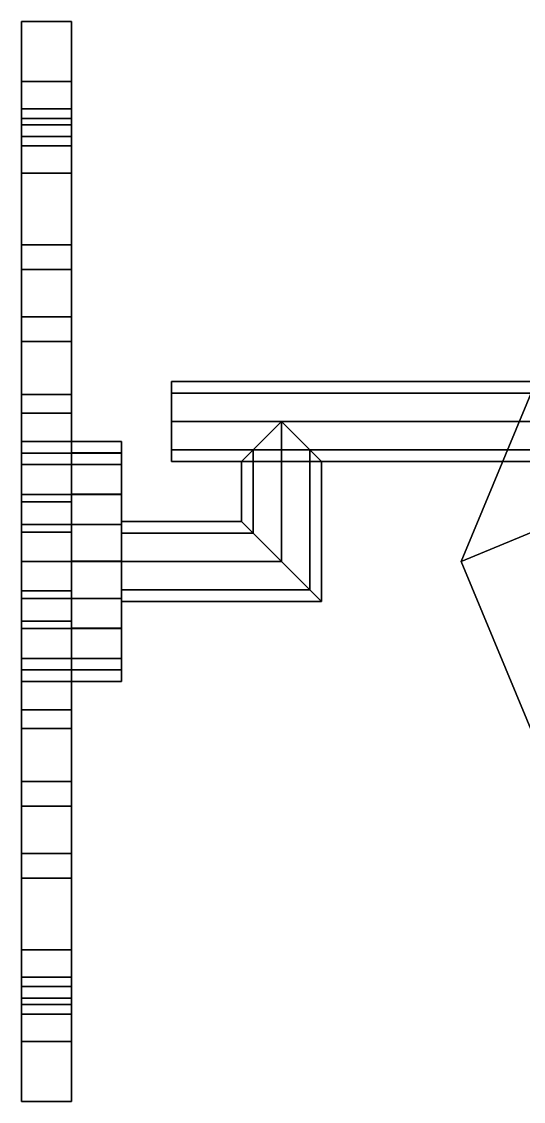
# Model space of a CAD drawing. Header units: millimetres. Extents: x -0.7 to 3, y -1.37 to 8.
# Drawn here: x -0.7 to -0.198, y -0.54 to 0.54 of the extents above; entities that cross this region are included whole.
import ezdxf

# ---------------------------------------------------------------- set-up
doc = ezdxf.new("R2010")
doc.units = ezdxf.units.MM
doc.layers.add('turret', color=2, linetype='Continuous')
doc.layers.add('wheels', color=2, linetype='Continuous')

msp = doc.modelspace()

# ---------------------------------------------------------------- linework, layer by layer
for points in [[(0.55, 0.1683, 0.5783), (0.55, 0.18, 0.55), (-0.55, 0.18, 0.55), (-0.55, 0.1683, 0.5783)], [(0.55, 0.18, 0.55), (0.55, 0.1683, 0.5217), (-0.55, 0.1683, 0.5217), (-0.55, 0.18, 0.55)], [(-0.55, 0.14, 0.59), (-0.55, 0.1683, 0.5783), (-0.55, 0.18, 0.55), (-0.55, 0.1117, 0.5783)], [(-0.55, 0.1117, 0.5783), (-0.55, 0.18, 0.55), (-0.55, 0.1683, 0.5217), (-0.55, 0.1, 0.55)], [(0.55, 0.14, 0.59), (0.55, 0.1683, 0.5783), (-0.55, 0.1683, 0.5783), (-0.55, 0.14, 0.59)], [(0.55, 0.1683, 0.5217), (0.55, 0.14, 0.51), (-0.55, 0.14, 0.51), (-0.55, 0.1683, 0.5217)], [(-0.55, 0.1, 0.55), (-0.55, 0.1683, 0.5217), (-0.55, 0.14, 0.51), (-0.55, 0.1117, 0.5217)], [(0.55, 0.1117, 0.5783), (0.55, 0.14, 0.59), (-0.55, 0.14, 0.59), (-0.55, 0.1117, 0.5783)], [(0.55, 0.14, 0.51), (0.55, 0.1117, 0.5217), (-0.55, 0.1117, 0.5217), (-0.55, 0.14, 0.51)], [(-0.44, 0.14, 0.59), (-0.4683, 0.1117, 0.5783), (-0.4683, 0.0283, 0.5783), (-0.44, 0, 0.59)], [(-0.4683, 0.1117, 0.5217), (-0.44, 0.14, 0.51), (-0.44, 0, 0.51), (-0.4683, 0.0283, 0.5217)], [(-0.4117, 0.1117, 0.5783), (-0.44, 0.14, 0.59), (-0.44, 0, 0.59), (-0.4117, -0.0283, 0.5783)], [(-0.44, 0.14, 0.51), (-0.4117, 0.1117, 0.5217), (-0.4117, -0.0283, 0.5217), (-0.44, 0, 0.51)], [(0.55, 0.1, 0.55), (0.55, 0.1117, 0.5783), (-0.55, 0.1117, 0.5783), (-0.55, 0.1, 0.55)], [(0.55, 0.1117, 0.5217), (0.55, 0.1, 0.55), (-0.55, 0.1, 0.55), (-0.55, 0.1117, 0.5217)], [(-0.4683, 0.1117, 0.5783), (-0.48, 0.1, 0.55), (-0.48, 0.04, 0.55), (-0.4683, 0.0283, 0.5783)], [(-0.48, 0.1, 0.55), (-0.4683, 0.1117, 0.5217), (-0.4683, 0.0283, 0.5217), (-0.48, 0.04, 0.55)], [(-0.4, 0.1, 0.55), (-0.4117, 0.1117, 0.5783), (-0.4117, -0.0283, 0.5783), (-0.4, -0.04, 0.55)], [(-0.4117, 0.1117, 0.5217), (-0.4, 0.1, 0.55), (-0.4, -0.04, 0.55), (-0.4117, -0.0283, 0.5217)], [(-0.4683, 0.0283, 0.5783), (-0.48, 0.04, 0.55), (-0.6, 0.04, 0.55), (-0.6, 0.0283, 0.5783)], [(-0.48, 0.04, 0.55), (-0.4683, 0.0283, 0.5217), (-0.6, 0.0283, 0.5217), (-0.6, 0.04, 0.55)], [(-0.6, 0, 0.59), (-0.6, 0.0283, 0.5783), (-0.6, 0.04, 0.55), (-0.6, -0.0283, 0.5783)], [(-0.6, -0.0283, 0.5783), (-0.6, 0.04, 0.55), (-0.6, 0.0283, 0.5217), (-0.6, -0.04, 0.55)], [(-0.44, 0, 0.59), (-0.4683, 0.0283, 0.5783), (-0.6, 0.0283, 0.5783), (-0.6, 0, 0.59)], [(-0.4683, 0.0283, 0.5217), (-0.44, 0, 0.51), (-0.6, 0, 0.51), (-0.6, 0.0283, 0.5217)], [(-0.6, -0.04, 0.55), (-0.6, 0.0283, 0.5217), (-0.6, 0, 0.51), (-0.6, -0.0283, 0.5217)], [(-0.44, 0, 0.51), (-0.4117, -0.0283, 0.5217), (-0.6, -0.0283, 0.5217), (-0.6, 0, 0.51)], [(-0.4117, -0.0283, 0.5783), (-0.44, 0, 0.59), (-0.6, 0, 0.59), (-0.6, -0.0283, 0.5783)], [(-0.4, -0.04, 0.55), (-0.4117, -0.0283, 0.5783), (-0.6, -0.0283, 0.5783), (-0.6, -0.04, 0.55)], [(-0.4117, -0.0283, 0.5217), (-0.4, -0.04, 0.55), (-0.6, -0.04, 0.55), (-0.6, -0.0283, 0.5217)]]:
    msp.add_3dface(points)
at = {"layer": 'turret'}
for points in [[(0, 0.26, 1), (-0.1838, 0.1838, 1), (-0.26, 0, 1), (0.1838, 0.1838, 1)], [(-0.1838, 0.1838, 0.9), (-0.26, 0, 0.9), (-0.26, 0, 1), (-0.1838, 0.1838, 1)], [(0.1838, 0.1838, 1), (-0.26, 0, 1), (-0.1838, -0.1838, 1), (0.26, 0, 1)], [(-0.26, 0, 0.9), (-0.1838, -0.1838, 0.9), (-0.1838, -0.1838, 1), (-0.26, 0, 1)]]:
    msp.add_3dface(points, dxfattribs=at)
at = {"layer": 'wheels'}
for points in [[(-0.7, 0.4369, 0.8674), (-0.7, 0.54, 0.55), (-0.7, 0.48, 0.55), (-0.7, 0.3883, 0.8321)], [(-0.65, 0.4369, 0.8674), (-0.65, 0.54, 0.55), (-0.7, 0.54, 0.55), (-0.7, 0.4369, 0.8674)], [(-0.7, 0.54, 0.55), (-0.7, 0.4369, 0.2326), (-0.7, 0.3883, 0.2679), (-0.7, 0.48, 0.55)], [(-0.65, 0.54, 0.55), (-0.65, 0.4369, 0.2326), (-0.7, 0.4369, 0.2326), (-0.7, 0.54, 0.55)], [(-0.65, 0.3883, 0.8321), (-0.65, 0.48, 0.55), (-0.65, 0.54, 0.55), (-0.65, 0.4369, 0.8674)], [(-0.65, 0.48, 0.55), (-0.65, 0.3883, 0.2679), (-0.65, 0.4369, 0.2326), (-0.65, 0.54, 0.55)], [(-0.65, 0.48, 0.55), (-0.65, 0.4251, 0.719), (-0.7, 0.4251, 0.719), (-0.7, 0.48, 0.55)], [(-0.65, 0.4526, 0.4658), (-0.65, 0.48, 0.55), (-0.7, 0.48, 0.55), (-0.7, 0.4526, 0.4658)], [(-0.7, 0.4526, 0.4658), (-0.7, 0.4432, 0.4368), (-0.7, 0.1085, 0.5147), (-0.7, 0.12, 0.55)], [(-0.65, 0.12, 0.55), (-0.65, 0.4526, 0.4658), (-0.7, 0.4526, 0.4658), (-0.7, 0.12, 0.55)], [(-0.65, 0.4432, 0.4368), (-0.65, 0.1086, 0.5151), (-0.7, 0.1085, 0.5147), (-0.7, 0.4432, 0.4368)], [(-0.65, 0.3883, 0.2679), (-0.65, 0.4432, 0.4368), (-0.7, 0.4432, 0.4368), (-0.7, 0.3883, 0.2679)], [(-0.65, 0.12, 0.55), (-0.65, 0.1086, 0.5151), (-0.65, 0.4432, 0.4368), (-0.65, 0.4526, 0.4658)], [(-0.7, 0.1669, 1.0636), (-0.7, 0.4369, 0.8674), (-0.7, 0.3883, 0.8321), (-0.7, 0.1483, 1.0065)], [(-0.65, 0.1669, 1.0636), (-0.65, 0.4369, 0.8674), (-0.7, 0.4369, 0.8674), (-0.7, 0.1669, 1.0636)], [(-0.7, 0.4369, 0.2326), (-0.7, 0.1669, 0.0364), (-0.7, 0.1483, 0.0935), (-0.7, 0.3883, 0.2679)], [(-0.65, 0.4369, 0.2326), (-0.65, 0.1669, 0.0364), (-0.7, 0.1669, 0.0364), (-0.7, 0.4369, 0.2326)], [(-0.65, 0.1483, 1.0065), (-0.65, 0.3883, 0.8321), (-0.65, 0.4369, 0.8674), (-0.65, 0.1669, 1.0636)], [(-0.65, 0.3883, 0.2679), (-0.65, 0.1483, 0.0935), (-0.65, 0.1669, 0.0364), (-0.65, 0.4369, 0.2326)], [(-0.7, 0.4157, 0.7479), (-0.7, 0.4251, 0.719), (-0.7, 0.1085, 0.5853), (-0.7, 0.0971, 0.6205)], [(-0.65, 0.4251, 0.719), (-0.65, 0.1084, 0.5856), (-0.7, 0.1085, 0.5853), (-0.7, 0.4251, 0.719)], [(-0.65, 0.0971, 0.6205), (-0.65, 0.1084, 0.5856), (-0.65, 0.4251, 0.719), (-0.65, 0.4157, 0.7479)], [(-0.65, 0.0971, 0.6205), (-0.65, 0.4157, 0.7479), (-0.7, 0.4157, 0.7479), (-0.7, 0.0971, 0.6205)], [(-0.65, 0.4157, 0.7479), (-0.65, 0.3883, 0.8321), (-0.7, 0.3883, 0.8321), (-0.7, 0.4157, 0.7479)], [(-0.65, 0.3883, 0.8321), (-0.65, 0.2446, 0.9366), (-0.7, 0.2446, 0.9366), (-0.7, 0.3883, 0.8321)], [(-0.65, 0.3167, 0.2158), (-0.65, 0.3883, 0.2679), (-0.7, 0.3883, 0.2679), (-0.7, 0.3167, 0.2158)], [(-0.7, 0.3167, 0.2158), (-0.7, 0.2921, 0.1979), (-0.7, 0.0671, 0.4577), (-0.7, 0.0971, 0.4795)], [(-0.65, 0.0971, 0.4795), (-0.65, 0.3167, 0.2158), (-0.7, 0.3167, 0.2158), (-0.7, 0.0971, 0.4795)], [(-0.65, 0.0971, 0.4795), (-0.65, 0.0674, 0.4579), (-0.65, 0.2921, 0.1979), (-0.65, 0.3167, 0.2158)], [(-0.65, 0.2921, 0.1979), (-0.65, 0.0674, 0.4579), (-0.7, 0.0671, 0.4577), (-0.7, 0.2921, 0.1979)], [(-0.65, 0.1483, 0.0935), (-0.65, 0.2921, 0.1979), (-0.7, 0.2921, 0.1979), (-0.7, 0.1483, 0.0935)], [(-0.7, 0.22, 0.9545), (-0.7, 0.2446, 0.9366), (-0.7, 0.0671, 0.6423), (-0.7, 0.0371, 0.6641)], [(-0.65, 0.2446, 0.9366), (-0.65, 0.0668, 0.6425), (-0.7, 0.0671, 0.6423), (-0.7, 0.2446, 0.9366)], [(-0.65, 0.0371, 0.6641), (-0.65, 0.0668, 0.6425), (-0.65, 0.2446, 0.9366), (-0.65, 0.22, 0.9545)], [(-0.65, 0.0371, 0.6641), (-0.65, 0.22, 0.9545), (-0.7, 0.22, 0.9545), (-0.7, 0.0371, 0.6641)], [(-0.65, 0.22, 0.9545), (-0.65, 0.1483, 1.0065), (-0.7, 0.1483, 1.0065), (-0.7, 0.22, 0.9545)], [(-0.65, -0.1669, 1.0636), (-0.65, 0.1669, 1.0636), (-0.7, 0.1669, 1.0636), (-0.7, -0.1669, 1.0636)], [(-0.7, -0.1669, 1.0636), (-0.7, 0.1669, 1.0636), (-0.7, 0.1483, 1.0065), (-0.7, -0.1483, 1.0065)], [(-0.7, 0.1669, 0.0364), (-0.7, -0.1669, 0.0364), (-0.7, -0.1483, 0.0935), (-0.7, 0.1483, 0.0935)], [(-0.65, 0.1669, 0.0364), (-0.65, -0.1669, 0.0364), (-0.7, -0.1669, 0.0364), (-0.7, 0.1669, 0.0364)], [(-0.65, -0.1483, 1.0065), (-0.65, 0.1483, 1.0065), (-0.65, 0.1669, 1.0636), (-0.65, -0.1669, 1.0636)], [(-0.65, 0.1483, 0.0935), (-0.65, -0.1483, 0.0935), (-0.65, -0.1669, 0.0364), (-0.65, 0.1669, 0.0364)], [(-0.65, 0.1483, 1.0065), (-0.65, -0.0294, 1.0065), (-0.7, -0.0293, 1.0065), (-0.7, 0.1483, 1.0065)], [(-0.65, 0.0598, 0.0935), (-0.65, 0.1483, 0.0935), (-0.7, 0.1483, 0.0935), (-0.7, 0.0598, 0.0935)], [(-0.6, 0.1084, 0.5856), (-0.6, 0.12, 0.55), (-0.7, 0.12, 0.55), (-0.7, 0.1085, 0.5853)], [(-0.7, 0.0371, 0.6641), (-0.7, 0.0971, 0.6205), (-0.7, 0.12, 0.55), (-0.7, -0.0371, 0.6641)], [(-0.7, -0.0371, 0.6641), (-0.7, 0.12, 0.55), (-0.7, 0.0971, 0.4795), (-0.7, -0.0971, 0.6205)], [(-0.6, 0.12, 0.55), (-0.6, 0.1086, 0.5151), (-0.65, 0.1086, 0.5151), (-0.65, 0.12, 0.55)], [(-0.6, -0.0371, 0.6641), (-0.6, 0.12, 0.55), (-0.6, 0.0971, 0.6205), (-0.6, 0.0371, 0.6641)], [(-0.6, -0.0971, 0.6205), (-0.6, 0.0971, 0.4795), (-0.6, 0.12, 0.55), (-0.6, -0.0371, 0.6641)], [(-0.6, 0.1086, 0.5151), (-0.6, 0.0971, 0.4795), (-0.7, 0.0971, 0.4795), (-0.7, 0.1085, 0.5147)], [(-0.6, 0.0971, 0.6205), (-0.6, 0.1084, 0.5856), (-0.65, 0.1084, 0.5856), (-0.65, 0.0971, 0.6205)], [(-0.6, 0.0668, 0.6425), (-0.6, 0.0971, 0.6205), (-0.7, 0.0971, 0.6205), (-0.7, 0.0671, 0.6423)], [(-0.7, -0.0971, 0.6205), (-0.7, 0.0971, 0.4795), (-0.7, 0.0371, 0.4359), (-0.7, -0.12, 0.55)], [(-0.6, 0.0971, 0.4795), (-0.6, 0.0674, 0.4579), (-0.65, 0.0674, 0.4579), (-0.65, 0.0971, 0.4795)], [(-0.6, -0.12, 0.55), (-0.6, 0.0371, 0.4359), (-0.6, 0.0971, 0.4795), (-0.6, -0.0971, 0.6205)], [(-0.6, 0.0674, 0.4579), (-0.6, 0.0371, 0.4359), (-0.7, 0.0371, 0.4359), (-0.7, 0.0671, 0.4577)], [(-0.6, 0.0371, 0.6641), (-0.6, 0.0668, 0.6425), (-0.65, 0.0668, 0.6425), (-0.65, 0.0371, 0.6641)], [(-0.7, 0.0598, 0.0935), (-0.7, 0.0293, 0.0935), (-0.7, 0, 0.4359), (-0.7, 0.0371, 0.4359)], [(-0.65, 0.0371, 0.4359), (-0.65, 0.0598, 0.0935), (-0.7, 0.0598, 0.0935), (-0.7, 0.0371, 0.4359)], [(-0.65, 0.0371, 0.4359), (-0.65, 0.0003, 0.4359), (-0.65, 0.0294, 0.0935), (-0.65, 0.0598, 0.0935)], [(-0.6, -0.0003, 0.6641), (-0.6, 0.0371, 0.6641), (-0.7, 0.0371, 0.6641), (-0.7, 0, 0.6641)], [(-0.7, -0.12, 0.55), (-0.7, 0.0371, 0.4359), (-0.7, -0.0371, 0.4359), (-0.7, -0.0971, 0.4795)], [(-0.6, 0.0371, 0.4359), (-0.6, 0.0003, 0.4359), (-0.65, 0.0003, 0.4359), (-0.65, 0.0371, 0.4359)], [(-0.6, -0.0971, 0.4795), (-0.6, -0.0371, 0.4359), (-0.6, 0.0371, 0.4359), (-0.6, -0.12, 0.55)], [(-0.65, 0.0294, 0.0935), (-0.65, 0.0003, 0.4359), (-0.7, 0, 0.4359), (-0.7, 0.0293, 0.0935)], [(-0.65, -0.1483, 0.0935), (-0.65, 0.0294, 0.0935), (-0.7, 0.0293, 0.0935), (-0.7, -0.1483, 0.0935)], [(-0.6, 0.0003, 0.4359), (-0.6, -0.0371, 0.4359), (-0.7, -0.0371, 0.4359), (-0.7, 0, 0.4359)], [(-0.7, -0.0598, 1.0065), (-0.7, -0.0293, 1.0065), (-0.7, 0, 0.6641), (-0.7, -0.0371, 0.6641)], [(-0.65, -0.0294, 1.0065), (-0.65, -0.0003, 0.6641), (-0.7, 0, 0.6641), (-0.7, -0.0293, 1.0065)], [(-0.6, -0.0371, 0.6641), (-0.6, -0.0003, 0.6641), (-0.65, -0.0003, 0.6641), (-0.65, -0.0371, 0.6641)], [(-0.65, -0.0371, 0.6641), (-0.65, -0.0003, 0.6641), (-0.65, -0.0294, 1.0065), (-0.65, -0.0598, 1.0065)], [(-0.65, -0.0371, 0.6641), (-0.65, -0.0598, 1.0065), (-0.7, -0.0598, 1.0065), (-0.7, -0.0371, 0.6641)], [(-0.7, -0.22, 0.1455), (-0.7, -0.2446, 0.1634), (-0.7, -0.0671, 0.4577), (-0.7, -0.0371, 0.4359)], [(-0.65, -0.0371, 0.4359), (-0.65, -0.22, 0.1455), (-0.7, -0.22, 0.1455), (-0.7, -0.0371, 0.4359)], [(-0.6, -0.0674, 0.6421), (-0.6, -0.0371, 0.6641), (-0.7, -0.0371, 0.6641), (-0.7, -0.0671, 0.6423)], [(-0.65, -0.0371, 0.4359), (-0.65, -0.0668, 0.4575), (-0.65, -0.2446, 0.1634), (-0.65, -0.22, 0.1455)], [(-0.6, -0.0371, 0.4359), (-0.6, -0.0668, 0.4575), (-0.65, -0.0668, 0.4575), (-0.65, -0.0371, 0.4359)], [(-0.65, -0.0598, 1.0065), (-0.65, -0.1483, 1.0065), (-0.7, -0.1483, 1.0065), (-0.7, -0.0598, 1.0065)], [(-0.65, -0.2446, 0.1634), (-0.65, -0.0668, 0.4575), (-0.7, -0.0671, 0.4577), (-0.7, -0.2446, 0.1634)], [(-0.6, -0.0668, 0.4575), (-0.6, -0.0971, 0.4795), (-0.7, -0.0971, 0.4795), (-0.7, -0.0671, 0.4577)], [(-0.7, -0.3167, 0.8842), (-0.7, -0.2921, 0.9021), (-0.7, -0.0671, 0.6423), (-0.7, -0.0971, 0.6205)], [(-0.65, -0.2921, 0.9021), (-0.65, -0.0674, 0.6421), (-0.7, -0.0671, 0.6423), (-0.7, -0.2921, 0.9021)], [(-0.65, -0.0971, 0.6205), (-0.65, -0.0674, 0.6421), (-0.65, -0.2921, 0.9021), (-0.65, -0.3167, 0.8842)], [(-0.6, -0.0971, 0.6205), (-0.6, -0.0674, 0.6421), (-0.65, -0.0674, 0.6421), (-0.65, -0.0971, 0.6205)], [(-0.7, -0.4157, 0.3521), (-0.7, -0.4251, 0.381), (-0.7, -0.1085, 0.5147), (-0.7, -0.0971, 0.4795)], [(-0.65, -0.0971, 0.4795), (-0.65, -0.4157, 0.3521), (-0.7, -0.4157, 0.3521), (-0.7, -0.0971, 0.4795)], [(-0.6, -0.1086, 0.5849), (-0.6, -0.0971, 0.6205), (-0.7, -0.0971, 0.6205), (-0.7, -0.1085, 0.5853)], [(-0.65, -0.0971, 0.6205), (-0.65, -0.3167, 0.8842), (-0.7, -0.3167, 0.8842), (-0.7, -0.0971, 0.6205)], [(-0.65, -0.0971, 0.4795), (-0.65, -0.1084, 0.5144), (-0.65, -0.4251, 0.381), (-0.65, -0.4157, 0.3521)], [(-0.6, -0.0971, 0.4795), (-0.6, -0.1084, 0.5144), (-0.65, -0.1084, 0.5144), (-0.65, -0.0971, 0.4795)], [(-0.65, -0.4251, 0.381), (-0.65, -0.1084, 0.5144), (-0.7, -0.1085, 0.5147), (-0.7, -0.4251, 0.381)], [(-0.6, -0.1084, 0.5144), (-0.6, -0.12, 0.55), (-0.7, -0.12, 0.55), (-0.7, -0.1085, 0.5147)], [(-0.7, -0.4526, 0.6342), (-0.7, -0.4432, 0.6632), (-0.7, -0.1085, 0.5853), (-0.7, -0.12, 0.55)], [(-0.65, -0.4432, 0.6632), (-0.65, -0.1086, 0.5849), (-0.7, -0.1085, 0.5853), (-0.7, -0.4432, 0.6632)], [(-0.65, -0.12, 0.55), (-0.65, -0.1086, 0.5849), (-0.65, -0.4432, 0.6632), (-0.65, -0.4526, 0.6342)], [(-0.6, -0.12, 0.55), (-0.6, -0.1086, 0.5849), (-0.65, -0.1086, 0.5849), (-0.65, -0.12, 0.55)], [(-0.65, -0.12, 0.55), (-0.65, -0.4526, 0.6342), (-0.7, -0.4526, 0.6342), (-0.7, -0.12, 0.55)], [(-0.7, -0.1669, 0.0364), (-0.7, -0.4369, 0.2326), (-0.7, -0.3883, 0.2679), (-0.7, -0.1483, 0.0935)], [(-0.65, -0.22, 0.1455), (-0.65, -0.1483, 0.0935), (-0.7, -0.1483, 0.0935), (-0.7, -0.22, 0.1455)], [(-0.7, -0.4369, 0.8674), (-0.7, -0.1669, 1.0636), (-0.7, -0.1483, 1.0065), (-0.7, -0.3883, 0.8321)], [(-0.65, -0.1483, 1.0065), (-0.65, -0.2921, 0.9021), (-0.7, -0.2921, 0.9021), (-0.7, -0.1483, 1.0065)], [(-0.65, -0.1483, 0.0935), (-0.65, -0.3883, 0.2679), (-0.65, -0.4369, 0.2326), (-0.65, -0.1669, 0.0364)], [(-0.65, -0.3883, 0.8321), (-0.65, -0.1483, 1.0065), (-0.65, -0.1669, 1.0636), (-0.65, -0.4369, 0.8674)], [(-0.65, -0.1669, 0.0364), (-0.65, -0.4369, 0.2326), (-0.7, -0.4369, 0.2326), (-0.7, -0.1669, 0.0364)], [(-0.65, -0.4369, 0.8674), (-0.65, -0.1669, 1.0636), (-0.7, -0.1669, 1.0636), (-0.7, -0.4369, 0.8674)], [(-0.65, -0.3883, 0.2679), (-0.65, -0.2446, 0.1634), (-0.7, -0.2446, 0.1634), (-0.7, -0.3883, 0.2679)], [(-0.65, -0.3167, 0.8842), (-0.65, -0.3883, 0.8321), (-0.7, -0.3883, 0.8321), (-0.7, -0.3167, 0.8842)], [(-0.7, -0.4369, 0.2326), (-0.7, -0.54, 0.55), (-0.7, -0.48, 0.55), (-0.7, -0.3883, 0.2679)], [(-0.65, -0.4157, 0.3521), (-0.65, -0.3883, 0.2679), (-0.7, -0.3883, 0.2679), (-0.7, -0.4157, 0.3521)], [(-0.7, -0.54, 0.55), (-0.7, -0.4369, 0.8674), (-0.7, -0.3883, 0.8321), (-0.7, -0.48, 0.55)], [(-0.65, -0.3883, 0.8321), (-0.65, -0.4432, 0.6632), (-0.7, -0.4432, 0.6632), (-0.7, -0.3883, 0.8321)], [(-0.65, -0.3883, 0.2679), (-0.65, -0.48, 0.55), (-0.65, -0.54, 0.55), (-0.65, -0.4369, 0.2326)], [(-0.65, -0.48, 0.55), (-0.65, -0.3883, 0.8321), (-0.65, -0.4369, 0.8674), (-0.65, -0.54, 0.55)], [(-0.65, -0.48, 0.55), (-0.65, -0.4251, 0.381), (-0.7, -0.4251, 0.381), (-0.7, -0.48, 0.55)], [(-0.65, -0.4369, 0.2326), (-0.65, -0.54, 0.55), (-0.7, -0.54, 0.55), (-0.7, -0.4369, 0.2326)], [(-0.65, -0.54, 0.55), (-0.65, -0.4369, 0.8674), (-0.7, -0.4369, 0.8674), (-0.7, -0.54, 0.55)], [(-0.65, -0.4526, 0.6342), (-0.65, -0.48, 0.55), (-0.7, -0.48, 0.55), (-0.7, -0.4526, 0.6342)]]:
    msp.add_3dface(points, dxfattribs=at)

doc.saveas('drawing.dxf')
